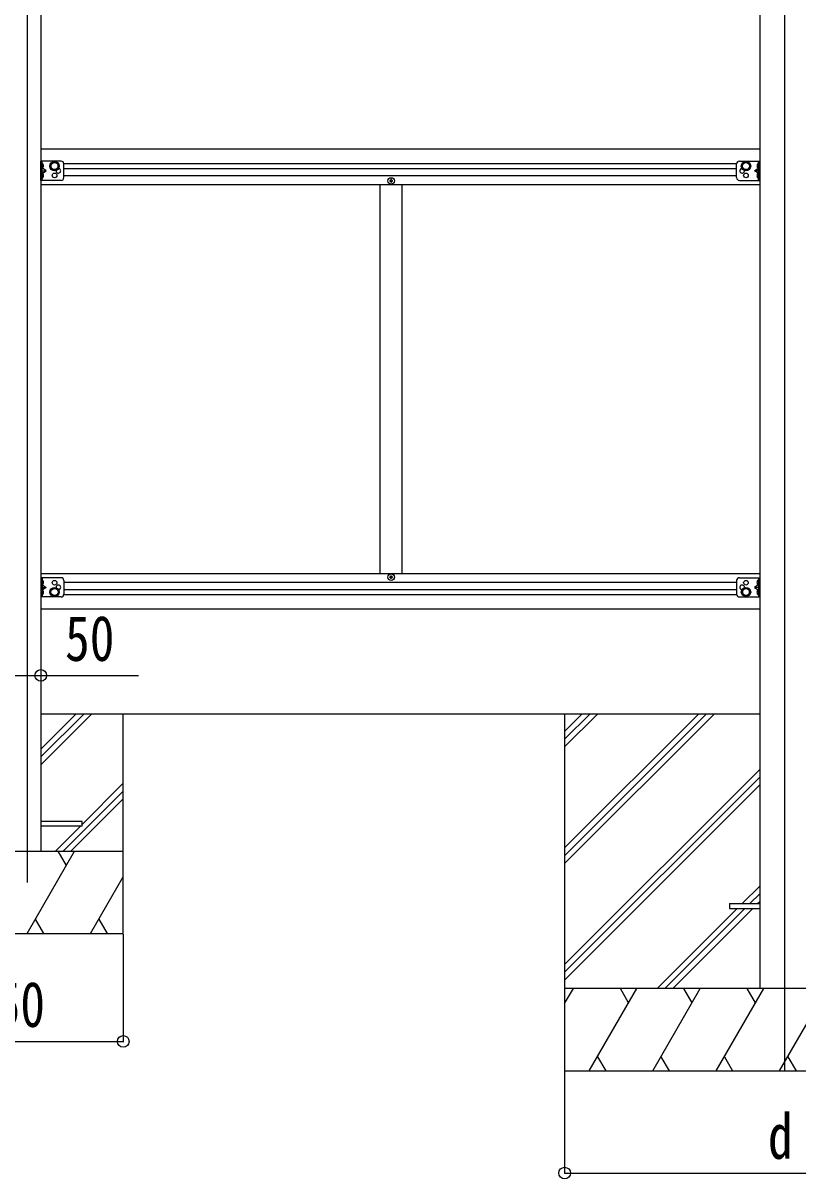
# Model space of a CAD drawing. Units: millimetres, scale not verified. Extents: x -10512 to 10512, y -7425 to 7425.
# Drawn here: x -3287 to -1877, y -4787 to -2684 of the extents above; entities that cross this region are included whole.
import ezdxf
from ezdxf.enums import TextEntityAlignment as Align

# ---------------------------------------------------------------- set-up
doc = ezdxf.new("R2010")
doc.units = ezdxf.units.MM
doc.header["$LTSCALE"] = 30
for name, color, linetype in [('0-3_YKK_12', 2, 'Continuous'), ('0-4_YKK_13', 4, 'Continuous'), ('0-5_YKK_A1', 4, 'Continuous'), ('0-6_YKK_D', 6, 'Continuous')]:
    doc.layers.add(name, color=color, linetype=linetype)
doc.styles.add('ＭＳ ゴシック', font='')
doc.styles.get('ＭＳ ゴシック').set_extended_font_data('MS Gothic')

msp = doc.modelspace()

# ---------------------------------------------------------------- linework, layer by layer
at = {"layer": '0-3_YKK_12'}
msp.add_line((-3279.41, -1820.19), (-3279.41, -4247.05), dxfattribs=at)
msp.add_lwpolyline([(-1900.91, -1415.78), (-1900.91, -4340.19), (-1900.91, -4590.19)], dxfattribs=at)
at = {"layer": '0-4_YKK_13'}
for p, q in [((-3254.41, -2969.69), (-3254.41, -2934.69)), ((-3217.41, -2934.69), (-3254.41, -2934.69)), ((-3251.88, -2942.04), (-3252.49, -2943.19)), ((-3251.88, -2944.33), (-3252.49, -2943.19)), ((-3251.91, -2969.69), (-3251.91, -2934.69)), ((-3251.91, -2938.49), (-3251.62, -2938.49)), ((-3251.91, -2938.49), (-3251.91, -2947.89)), ((-3249.8, -2941.04), (-3251.82, -2942.04)), ((-3251.62, -2938.49), (-3251.62, -2947.89)), ((-3212.41, -2964.69), (-3212.41, -2939.69)), ((-1988.11, -2964.69), (-1988.11, -2939.69)), ((-1983.11, -2934.69), (-1946.11, -2934.69)), ((-1950.72, -2941.04), (-1948.7, -2942.04)), ((-1948.61, -2938.49), (-1948.9, -2938.49)), ((-1948.9, -2938.49), (-1948.9, -2947.89)), ((-1948.63, -2942.04), (-1948.02, -2943.19)), ((-1948.63, -2944.33), (-1948.02, -2943.19)), ((-1948.61, -2969.69), (-1948.61, -2934.69)), ((-1948.61, -2938.49), (-1948.61, -2947.89)), ((-1946.11, -2969.69), (-1946.11, -2934.69)), ((-3251.88, -2960.04), (-3252.49, -2961.19)), ((-3251.88, -2962.33), (-3252.49, -2961.19)), ((-3251.62, -2947.89), (-3251.91, -2947.89)), ((-3251.91, -2952.19), (-3244.91, -2952.19)), ((-3251.62, -2956.49), (-3251.91, -2956.49)), ((-3251.91, -2965.89), (-3251.91, -2956.49)), ((-3249.8, -2945.34), (-3251.82, -2944.33)), ((-3249.8, -2959.04), (-3251.82, -2960.04)), ((-3249.8, -2963.34), (-3251.82, -2962.33)), ((-3251.62, -2965.89), (-3251.62, -2956.49)), ((-1948.61, -2952.19), (-1955.61, -2952.19)), ((-1950.72, -2945.34), (-1948.7, -2944.33)), ((-1950.72, -2959.04), (-1948.7, -2960.04)), ((-1950.72, -2963.34), (-1948.7, -2962.33)), ((-1948.9, -2947.89), (-1948.61, -2947.89)), ((-1948.9, -2956.49), (-1948.61, -2956.49)), ((-1948.9, -2965.89), (-1948.9, -2956.49)), ((-1948.63, -2960.04), (-1948.02, -2961.19)), ((-1948.63, -2962.33), (-1948.02, -2961.19)), ((-1948.61, -2965.89), (-1948.61, -2956.49)), ((-3217.41, -2969.69), (-3254.41, -2969.69)), ((-3251.91, -2965.89), (-3251.62, -2965.89)), ((-2615.41, -2971.19), (-2614.41, -2971.19)), ((-1983.11, -2969.69), (-1946.11, -2969.69)), ((-1948.61, -2965.89), (-1948.9, -2965.89)), ((-3254.41, -3692.69), (-3254.41, -3727.69)), ((-3217.41, -3692.69), (-3254.41, -3692.69)), ((-3251.88, -3700.04), (-3252.49, -3701.19)), ((-3251.88, -3702.33), (-3252.49, -3701.19)), ((-3251.91, -3692.69), (-3251.91, -3727.69)), ((-3251.91, -3696.49), (-3251.62, -3696.49)), ((-3251.91, -3696.49), (-3251.91, -3705.89)), ((-3249.8, -3699.04), (-3251.82, -3700.04)), ((-3251.62, -3696.49), (-3251.62, -3705.89)), ((-3212.41, -3697.69), (-3212.41, -3722.69)), ((-2615.41, -3691.19), (-2614.41, -3691.19)), ((-1988.11, -3697.69), (-1988.11, -3722.69)), ((-1983.11, -3692.69), (-1946.11, -3692.69)), ((-1950.72, -3699.04), (-1948.7, -3700.04)), ((-1948.61, -3696.49), (-1948.9, -3696.49)), ((-1948.9, -3696.49), (-1948.9, -3705.89)), ((-1948.63, -3700.04), (-1948.02, -3701.19)), ((-1948.63, -3702.33), (-1948.02, -3701.19)), ((-1948.61, -3692.69), (-1948.61, -3727.69)), ((-1948.61, -3696.49), (-1948.61, -3705.89)), ((-1946.11, -3692.69), (-1946.11, -3727.69)), ((-3251.88, -3718.04), (-3252.49, -3719.19)), ((-3251.88, -3720.33), (-3252.49, -3719.19)), ((-3251.62, -3705.89), (-3251.91, -3705.89)), ((-3251.91, -3710.19), (-3244.91, -3710.19)), ((-3251.62, -3714.49), (-3251.91, -3714.49)), ((-3251.91, -3723.89), (-3251.91, -3714.49)), ((-3249.8, -3703.34), (-3251.82, -3702.33)), ((-3249.8, -3717.04), (-3251.82, -3718.04)), ((-3249.8, -3721.34), (-3251.82, -3720.33)), ((-3251.62, -3723.89), (-3251.62, -3714.49)), ((-1948.61, -3710.19), (-1955.61, -3710.19)), ((-1950.72, -3703.34), (-1948.7, -3702.33)), ((-1950.72, -3717.04), (-1948.7, -3718.04)), ((-1950.72, -3721.34), (-1948.7, -3720.33)), ((-1948.9, -3705.89), (-1948.61, -3705.89)), ((-1948.9, -3714.49), (-1948.61, -3714.49)), ((-1948.9, -3723.89), (-1948.9, -3714.49)), ((-1948.63, -3718.04), (-1948.02, -3719.19)), ((-1948.63, -3720.33), (-1948.02, -3719.19)), ((-1948.61, -3723.89), (-1948.61, -3714.49)), ((-3217.41, -3727.69), (-3254.41, -3727.69)), ((-3251.91, -3723.89), (-3251.62, -3723.89)), ((-1983.11, -3727.69), (-1946.11, -3727.69)), ((-1948.61, -3723.89), (-1948.9, -3723.89)), ((-3254.41, -4144.19), (-3179.41, -4144.19)), ((-2000.91, -4285.69), (-2000.91, -4294.69)), ((-2000.91, -4285.69), (-1946.11, -4285.69)), ((-2000.91, -4294.69), (-1946.11, -4294.69))]:
    msp.add_line(p, q, dxfattribs=at)
for points in [[(-3229.41, -2936.18), (-3235.91, -2939.93), (-3235.91, -2947.44), (-3229.41, -2951.19), (-3222.91, -2947.44), (-3222.91, -2939.93)], [(-1971.11, -2936.18), (-1964.61, -2939.93), (-1964.61, -2947.44), (-1971.11, -2951.19), (-1977.61, -2947.44), (-1977.61, -2939.93)], [(-3229.41, -3726.19), (-3235.91, -3722.44), (-3235.91, -3714.93), (-3229.41, -3711.18), (-3222.91, -3714.93), (-3222.91, -3722.44)], [(-1971.11, -3726.19), (-1964.61, -3722.44), (-1964.61, -3714.93), (-1971.11, -3711.18), (-1977.61, -3714.93), (-1977.61, -3722.44)]]:
    msp.add_lwpolyline(points, close=True, dxfattribs=at)
for points in [[(-3251.31, -2956.76), (-3244.91, -2952.19), (-3251.31, -2947.61)], [(-1949.21, -2956.76), (-1955.61, -2952.19), (-1949.21, -2947.61)], [(-2618.41, -2970.19), (-2619.41, -2970.19), (-2619.41, -2971.19), (-2618.41, -2971.19)], [(-2616.41, -2969.19), (-2616.41, -2968.19), (-2617.41, -2968.19), (-2617.41, -2969.19)], [(-2617.41, -2972.19), (-2617.41, -2973.19), (-2616.41, -2973.19), (-2616.41, -2972.19)], [(-2614.41, -2971.19), (-2614.41, -2970.19), (-2615.41, -2970.19)], [(-2618.41, -3692.19), (-2619.41, -3692.19), (-2619.41, -3691.19), (-2618.41, -3691.19)], [(-2617.41, -3690.19), (-2617.41, -3689.19), (-2616.41, -3689.19), (-2616.41, -3690.19)], [(-2616.41, -3693.19), (-2616.41, -3694.19), (-2617.41, -3694.19), (-2617.41, -3693.19)], [(-2614.41, -3691.19), (-2614.41, -3692.19), (-2615.41, -3692.19)], [(-3251.31, -3705.61), (-3244.91, -3710.19), (-3251.31, -3714.76)], [(-1949.21, -3705.61), (-1955.61, -3710.19), (-1949.21, -3714.76)], [(-3179.41, -4144.19), (-3179.41, -4136.19), (-3254.41, -4136.19)]]:
    msp.add_lwpolyline(points, dxfattribs=at)
for centre, radius in [((-3229.41, -2943.69), 8.5), ((-3229.41, -2943.69), 7.5), ((-3229.41, -2943.69), 6.5), ((-1971.11, -2943.69), 8.5), ((-1971.11, -2943.69), 7.5), ((-1971.11, -2943.69), 6.5), ((-3229.41, -2960.69), 4.25), ((-2616.91, -2970.69), 5.9), ((-1971.11, -2960.69), 4.25), ((-3229.41, -3701.69), 4.25), ((-2616.91, -3691.69), 5.9), ((-1971.11, -3701.69), 4.25), ((-3229.41, -3718.69), 8.5), ((-3229.41, -3718.69), 7.5), ((-3229.41, -3718.69), 6.5), ((-1971.11, -3718.69), 8.5), ((-1971.11, -3718.69), 7.5), ((-1971.11, -3718.69), 6.5)]:
    msp.add_circle(centre, radius, dxfattribs=at)
for centre, radius, start, end in [((-3255.51, -2943.19), 6.1, 309.60193, 50.39807), ((-3217.41, -2939.69), 5, 0, 90), ((-1983.11, -2939.69), 5, 90, 180), ((-1945.01, -2943.19), 6.1, 129.60193, 230.39807), ((-3255.51, -2961.19), 6.1, 309.60193, 50.39807), ((-3222.41, -2952.19), 4.25, 173.70569, 85.23923), ((-3217.41, -2964.69), 5, 270, 0), ((-1983.11, -2964.69), 5, 180, 270), ((-1978.11, -2952.19), 4.25, 94.76077, 6.29431), ((-1945.01, -2961.19), 6.1, 129.60193, 230.39807), ((-2618.41, -2969.19), 1, 270, 0), ((-2618.41, -2972.19), 1, 0, 90), ((-2615.41, -2969.19), 1, 180, 270), ((-2615.41, -2972.19), 1, 90, 180), ((-3255.51, -3701.19), 6.1, 309.60193, 50.39807), ((-3217.41, -3697.69), 5, 0, 90), ((-2618.41, -3690.19), 1, 270, 0), ((-2618.41, -3693.19), 1, 0, 90), ((-2615.41, -3690.19), 1, 180, 270), ((-2615.41, -3693.19), 1, 90, 180), ((-1983.11, -3697.69), 5, 90, 180), ((-1945.01, -3701.19), 6.1, 129.60193, 230.39807), ((-3255.51, -3719.19), 6.1, 309.60193, 50.39807), ((-3222.41, -3710.19), 4.25, 274.76077, 186.29431), ((-1978.11, -3710.19), 4.25, 353.70569, 265.23923), ((-1945.01, -3719.19), 6.1, 129.60193, 230.39807), ((-3217.41, -3722.69), 5, 270, 0), ((-1983.11, -3722.69), 5, 180, 270)]:
    msp.add_arc(centre, radius, start, end, dxfattribs=at)
at = {"layer": '0-5_YKK_A1'}
for p, q in [((-3254.41, -1827.19), (-3254.41, -4190.19)), ((-1946.11, -1811.19), (-1946.11, -4440.19)), ((-1946.11, -2913.19), (-3254.41, -2913.19)), ((-3212.43, -2939.19), (-1988.08, -2939.19)), ((-3212.41, -2948.19), (-1988.11, -2948.19)), ((-1988.11, -2961.69), (-3212.41, -2961.69)), ((-3254.41, -2977.19), (-1946.11, -2977.19)), ((-2636.91, -3685.19), (-2636.91, -2977.19)), ((-2596.91, -3685.19), (-2596.91, -2977.19)), ((-3254.41, -3685.19), (-1946.11, -3685.19)), ((-3212.41, -3700.69), (-1988.11, -3700.69)), ((-3212.41, -3714.19), (-1988.11, -3714.19)), ((-3212.43, -3723.19), (-1988.08, -3723.19)), ((-3254.41, -3749.19), (-1946.11, -3749.19)), ((-3254.41, -3940.19), (-1946.11, -3940.19)), ((-3254.41, -4032.95), (-3161.64, -3940.19)), ((-3254.41, -4018.81), (-3175.79, -3940.19)), ((-3254.41, -4004.67), (-3189.93, -3940.19)), ((-3104.41, -4340.19), (-3104.41, -3940.19)), ((-2301.11, -3940.19), (-2301.11, -4590.19)), ((-2301.11, -4184.36), (-2056.93, -3940.19)), ((-2301.11, -4198.5), (-2042.79, -3940.19)), ((-2301.11, -4212.65), (-2028.65, -3940.19)), ((-2301.11, -4000.52), (-2240.78, -3940.19)), ((-2301.11, -3986.37), (-2254.92, -3940.19)), ((-2301.11, -3972.23), (-2269.06, -3940.19)), ((-2301.11, -4396.49), (-1946.11, -4041.5)), ((-2301.11, -4410.64), (-1946.11, -4055.64)), ((-3179.41, -4141.8), (-3104.41, -4066.8)), ((-2301.11, -4424.78), (-1946.11, -4069.78)), ((-3213.66, -4190.19), (-3104.41, -4080.94)), ((-3199.51, -4190.19), (-3104.41, -4095.08)), ((-3227.8, -4190.19), (-3181.8, -4144.19)), ((-3454.41, -4190.19), (-3104.41, -4190.19)), ((-3279.41, -4340.19), (-3192.8, -4190.19)), ((-3207.8, -4216.17), (-3222.8, -4190.19)), ((-3163.94, -4340.19), (-3104.41, -4237.08)), ((-1978.17, -4285.69), (-1946.11, -4253.63)), ((-1964.03, -4285.69), (-1946.11, -4267.77)), ((-1949.88, -4285.69), (-1946.11, -4281.91)), ((-2132.67, -4440.19), (-1987.17, -4294.69)), ((-2118.53, -4440.19), (-1973.03, -4294.69)), ((-2104.38, -4440.19), (-1958.88, -4294.69)), ((-3264.41, -4314.21), (-3249.41, -4340.19)), ((-3148.94, -4314.21), (-3133.94, -4340.19)), ((-3454.41, -4340.19), (-3104.41, -4340.19)), ((-1501.11, -4440.19), (-2301.11, -4440.19)), ((-2301.11, -4467.69), (-2285.23, -4440.19)), ((-2256.36, -4590.19), (-2169.76, -4440.19)), ((-2184.76, -4466.17), (-2199.76, -4440.18)), ((-2140.89, -4590.18), (-2054.29, -4440.19)), ((-2069.29, -4466.17), (-2084.29, -4440.19)), ((-2025.42, -4590.19), (-1938.82, -4440.19)), ((-1953.82, -4466.17), (-1968.82, -4440.19)), ((-1909.95, -4590.19), (-1823.35, -4440.19)), ((-2241.36, -4564.21), (-2226.37, -4590.19)), ((-2125.89, -4564.21), (-2110.89, -4590.18)), ((-2010.42, -4564.2), (-1995.42, -4590.19)), ((-1894.95, -4564.21), (-1879.95, -4590.19)), ((-2301.11, -4590.19), (-1501.11, -4590.19))]:
    msp.add_line(p, q, dxfattribs=at)
at = {"layer": '0-6_YKK_D'}
for p, q in [((-3254.41, -3819.16), (-3254.41, -3871.48)), ((-3104.41, -4341.19), (-3104.41, -4537.46)), ((-3454.41, -4536.46), (-3104.41, -4536.46)), ((-2301.11, -4590.19), (-2301.11, -4776.9)), ((-2301.11, -4775.9), (-1501.11, -4775.9))]:
    msp.add_line(p, q, dxfattribs=at)
msp.add_lwpolyline([(-3304.41, -3870.48), (-3254.41, -3870.48), (-3076.58, -3870.48)], dxfattribs=at)
for centre in [(-3254.41, -3870.48), (-3104.41, -4536.46), (-2301.11, -4775.9)]:
    msp.add_circle(centre, 10.62, dxfattribs=at)

# ---------------------------------------------------------------- texts
at = {"layer": '0-6_YKK_D', "style": 'ＭＳ ゴシック', "width": 0.8}
for s, p in [('50', (-3210.24, -3868.81)), ('350', (-3381.41, -4534.79)), ('d', (-1931.11, -4774.6))]:
    msp.add_text(s, height=82.48, dxfattribs=at).set_placement(p, align=Align.BOTTOM_LEFT)

doc.saveas('drawing.dxf')
